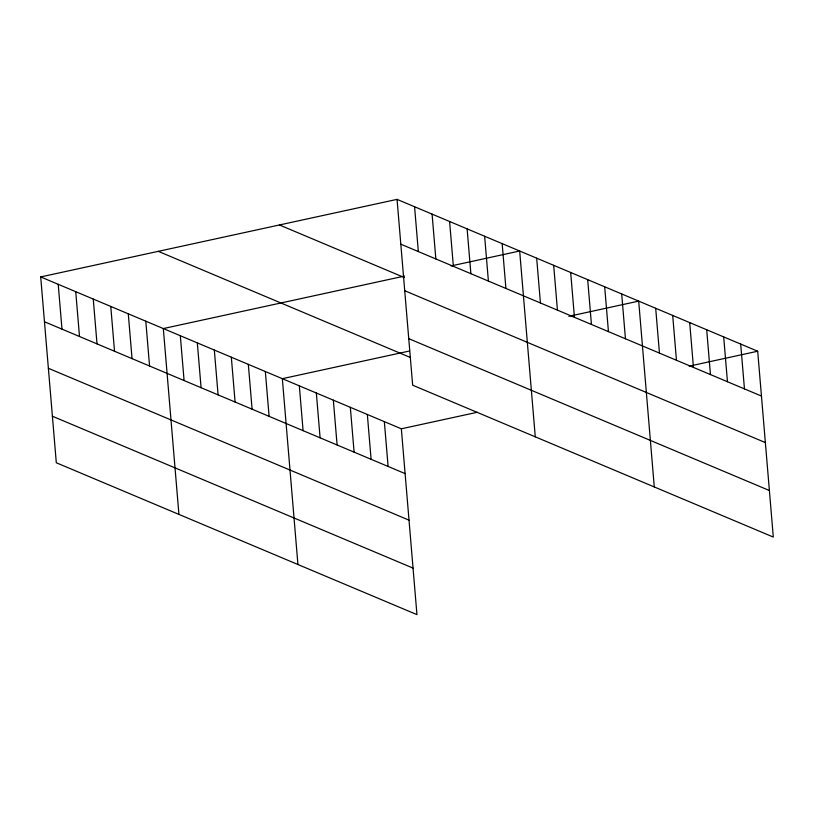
<?xml version="1.0" encoding="UTF-8"?>
<svg xmlns="http://www.w3.org/2000/svg" width="814" height="814" viewBox="0 0 814 814"><rect width="100%" height="100%" fill="white"/><g stroke="black" fill="none" stroke-linecap="round" stroke-linejoin="round"><path stroke-width="1.22" d="M40.7 276.933L401.343 428.805L416.951 614.631L56.308 462.769L40.7 276.933L397.049 199.369L757.692 351.231L773.3 537.067L412.657 385.195L397.049 199.369M404.527 276.068L163.319 328.571L178.927 514.397M451.068 265.934L519.668 251.007L535.276 436.833M409.625 350.976L282.336 378.683L297.934 564.519M568.864 316.32L638.685 301.119L654.283 486.945M401.343 428.805L477.289 412.271M689.102 366.168L757.692 351.231M400.814 244.19L761.456 396.052M279.456 224.969L404.344 277.554M404.721 290.72L765.364 442.582M408.75 338.665L769.393 490.527M158.292 251.343L410.134 357.387M44.465 321.754L405.107 473.616M48.372 368.284L409.015 520.156M52.401 416.229L413.044 568.101M740.689 344.078L744.454 388.899M723.687 336.915L727.451 381.735M706.694 329.762L710.449 374.572M689.692 322.598L693.447 367.419M672.69 315.435L676.454 360.256M655.687 308.282L659.452 353.093M621.682 293.956L625.447 338.777M604.68 286.803L608.445 331.624M587.677 279.64L591.442 324.46M570.675 272.487L574.44 317.297M553.673 265.323L557.437 310.144M536.67 258.16L540.435 302.981M502.157 243.63L505.911 288.441M484.635 236.253L488.4 281.064M467.114 228.876L470.879 273.697M449.603 221.5L453.367 266.32M432.081 214.123L435.846 258.944M414.57 206.746L418.335 251.567M384.34 421.642L388.105 466.463M367.338 414.479L371.103 459.3M350.335 407.326L354.1 452.136M333.343 400.162L337.098 444.983M316.341 392.999L320.095 437.82M299.338 385.846L303.093 430.667M265.333 371.53L269.098 416.341M248.331 364.367L252.096 409.188M231.329 357.204L235.093 402.024M214.326 350.051L218.091 394.861M197.324 342.887L201.089 387.708M180.321 335.734L184.086 380.545M145.798 321.194L149.562 366.015M128.286 313.817L132.051 358.638M110.765 306.44L114.53 351.261M93.254 299.064L97.019 343.884M75.733 291.687L79.497 336.508M58.221 284.31L61.976 329.131"/></g></svg>
